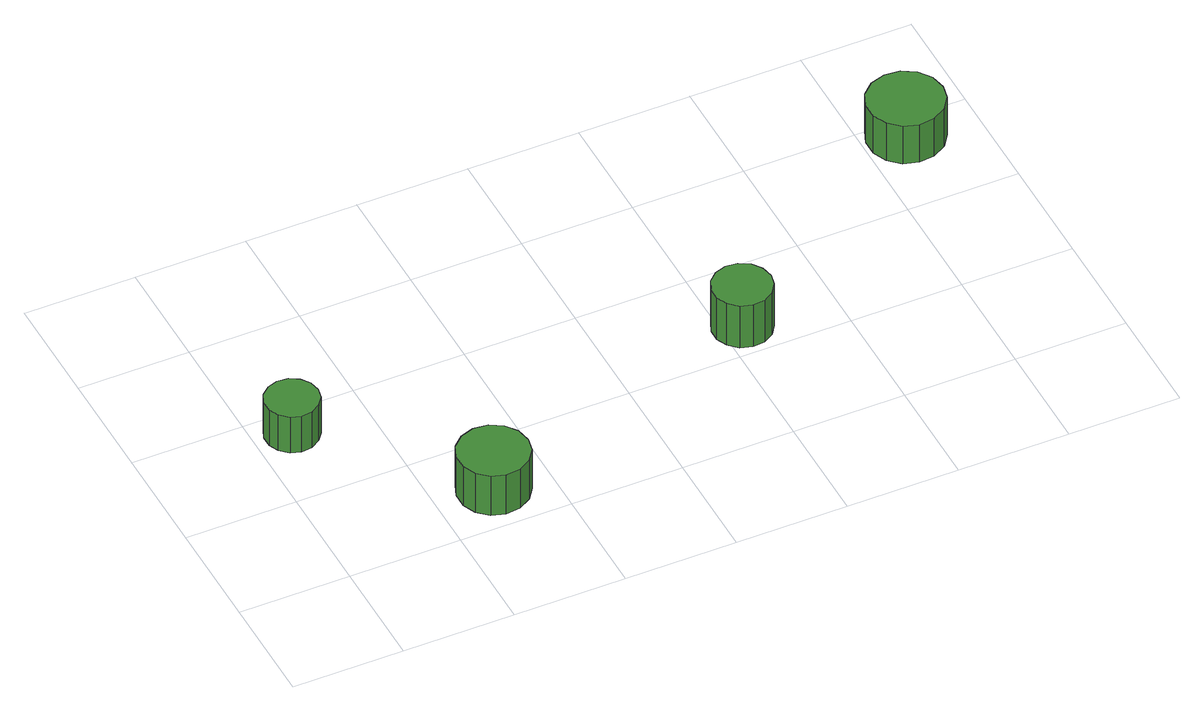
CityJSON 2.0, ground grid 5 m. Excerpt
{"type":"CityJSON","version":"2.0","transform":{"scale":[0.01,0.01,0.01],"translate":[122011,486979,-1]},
"CityObjects":{
"tree1":{"type":"SolitaryVegetationObject","attributes":{"function":"something"},"geometry":[{"type":"MultiSurface","lod":"1","boundaries":[[[0,1,2,3,4,5,6,7,8,9,10,11,12,13,14]],[[15,16,17,18,19,20,21,22,23,24,25,26,27,28,29]],[[0,29,28,1]],[[1,28,27,2]],[[2,27,26,3]],[[3,26,25,4]],[[4,25,24,5]],[[5,24,23,6]],[[6,23,22,7]],[[7,22,21,8]],[[8,21,20,9]],[[9,20,19,10]],[[10,19,18,11]],[[11,18,17,12]],[[12,17,16,13]],[[13,16,15,14]],[[14,15,29,0]]]}]},
"tree2":{"type":"SolitaryVegetationObject","attributes":{"function":"something"},"geometry":[{"type":"MultiSurface","lod":"1","boundaries":[[[30,31,32,33,34,35,36,37,38,39,40,41,42,43,44]],[[45,46,47,48,49,50,51,52,53,54,55,56,57,58,59]],[[30,59,58,31]],[[31,58,57,32]],[[32,57,56,33]],[[33,56,55,34]],[[34,55,54,35]],[[35,54,53,36]],[[36,53,52,37]],[[37,52,51,38]],[[38,51,50,39]],[[39,50,49,40]],[[40,49,48,41]],[[41,48,47,42]],[[42,47,46,43]],[[43,46,45,44]],[[44,45,59,30]]]}]},
"tree3":{"type":"SolitaryVegetationObject","attributes":{"function":"something"},"geometry":[{"type":"MultiSurface","lod":"1","boundaries":[[[60,61,62,63,64,65,66,67,68,69,70,71,72,73,74]],[[75,76,77,78,79,80,81,82,83,84,85,86,87,88,89]],[[60,89,88,61]],[[61,88,87,62]],[[62,87,86,63]],[[63,86,85,64]],[[64,85,84,65]],[[65,84,83,66]],[[66,83,82,67]],[[67,82,81,68]],[[68,81,80,69]],[[69,80,79,70]],[[70,79,78,71]],[[71,78,77,72]],[[72,77,76,73]],[[73,76,75,74]],[[74,75,89,60]]]}]},
"tree4":{"type":"SolitaryVegetationObject","attributes":{"function":"something"},"geometry":[{"type":"MultiSurface","lod":"1","boundaries":[[[90,91,92,93,94,95,96,97,98,99,100,101,102,103,104]],[[105,106,107,108,109,110,111,112,113,114,115,116,117,118,119]],[[90,119,118,91]],[[91,118,117,92]],[[92,117,116,93]],[[93,116,115,94]],[[94,115,114,95]],[[95,114,113,96]],[[96,113,112,97]],[[97,112,111,98]],[[98,111,110,99]],[[99,110,109,100]],[[100,109,108,101]],[[101,108,107,102]],[[102,107,106,103]],[[103,106,105,104]],[[104,105,119,90]]]}]}
},
"vertices":[
[281,875,288],[271,923,288],[242,963,288],[200,987,288],[151,992,288],[105,977,288],[68,945,288],[48,900,288],[48,851,288],[68,806,288],[105,773,288],[151,758,288],[200,763,288],[242,788,288],[271,827,288],[271,827,93],[242,788,93],[200,763,93],[151,758,93],[105,773,93],[68,806,93],[48,851,93],[48,900,93],[68,945,93],[105,977,93],[151,992,93],[200,987,93],[242,963,93],[271,923,93],[281,875,93],
[908,215,306],[895,279,306],[856,331,306],[800,364,306],[735,371,306],[673,350,306],[625,307,306],[599,247,306],[599,182,306],[625,123,306],[673,79,306],[735,59,306],[800,66,306],[856,99,306],[895,151,306],[895,151,93],[856,99,93],[800,66,93],[735,59,93],[673,79,93],[625,123,93],[599,182,93],[599,247,93],[625,307,93],[673,350,93],[735,371,93],[800,364,93],[856,331,93],[895,279,93],[908,215,93],
[2220,662,319],[2208,715,319],[2177,759,319],[2130,786,319],[2076,792,319],[2024,775,319],[1984,739,319],[1962,689,319],[1962,635,319],[1984,586,319],[2024,549,319],[2076,533,319],[2130,538,319],[2177,565,319],[2208,609,319],[2208,609,91],[2177,565,91],[2130,538,91],[2076,533,91],[2024,549,91],[1984,586,91],[1962,635,91],[1962,689,91],[1984,739,91],[2024,775,91],[2076,792,91],[2130,786,91],[2177,759,91],[2208,715,91],[2220,662,91],
[3352,1400,300],[3338,1469,300],[3297,1525,300],[3236,1560,300],[3167,1567,300],[3100,1546,300],[3048,1499,300],[3020,1435,300],[3020,1365,300],[3048,1302,300],[3100,1255,300],[3167,1233,300],[3236,1241,300],[3297,1276,300],[3338,1332,300],[3338,1332,95],[3297,1276,95],[3236,1241,95],[3167,1233,95],[3100,1255,95],[3048,1302,95],[3020,1365,95],[3020,1435,95],[3048,1499,95],[3100,1546,95],[3167,1567,95],[3236,1560,95],[3297,1525,95],[3338,1469,95],[3352,1400,95]
]}
